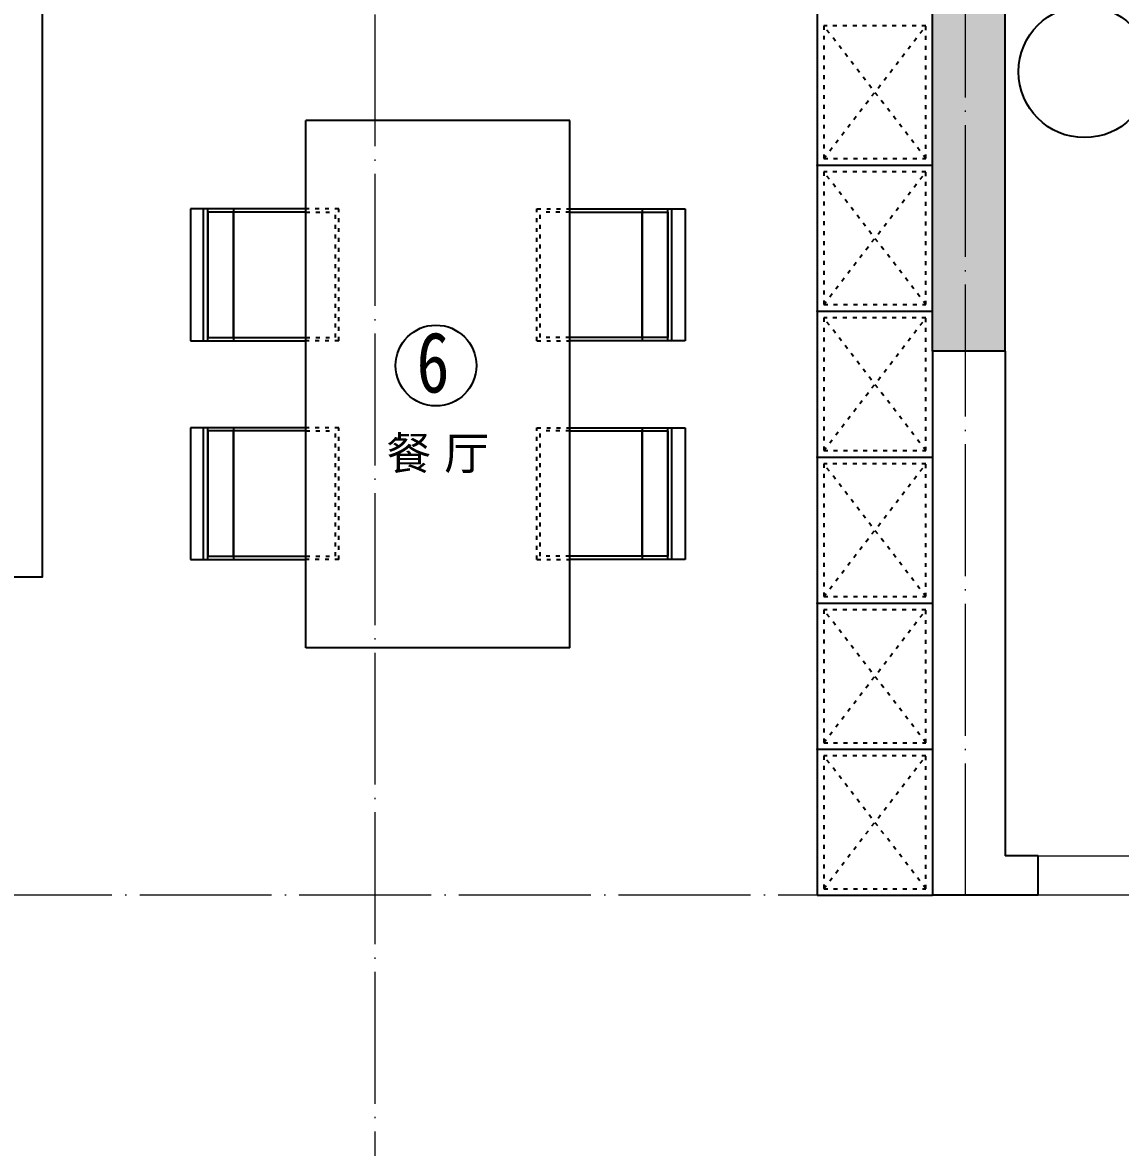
# Model space of a CAD drawing. Header units: inches. Extents: x -50945 to 250244, y -404780 to 18493.
# Drawn here: x 44371 to 47700, y -325895 to -322483 of the extents above; entities that cross this region are included whole.
import ezdxf

# ---------------------------------------------------------------- set-up
doc = ezdxf.new("R2010")
doc.units = ezdxf.units.IN
doc.header["$MEASUREMENT"] = 0
doc.linetypes.add('ACAD_ISO03W100', pattern=[30, 12, -18])
doc.linetypes.add('DOTE', pattern=[2.42, 2, -0.2, 0.02, -0.2])
for name, color, linetype in [('D-ARCHI', 250, 'Continuous'), ('EVH 立面填充', 8, 'Continuous'), ('IBS-182-原建筑非承重墙', 150, 'Continuous'), ('IBS-200-原建筑承重墙柱', 200, 'Continuous'), ('IDS-040-固定高家具', 40, 'Continuous'), ('IFF-51-活动家具', 51, 'Continuous'), ('房间编号', 50, 'Continuous')]:
    doc.layers.add(name, color=color, linetype=linetype)
doc.layers.add('门', color=65, linetype='Continuous', lineweight=13)
doc.styles.add('ARI', font='', dxfattribs={"width": 0.8, "height": 200})
doc.styles.add('MtXpl_Arial_Unicode_', font='Arial Unicode.ttf')
doc.styles.get('ARI').set_extended_font_data('SimSun')

msp = doc.modelspace()

# ---------------------------------------------------------------- hatches: boundary and pattern name
at = {"layer": 'EVH 立面填充'}
h = msp.add_hatch(color=256, dxfattribs=at)
h.dxf.hatch_style = 1
h.paths.add_polyline_path([(47130.5, -322030.4), (47130.5, -323480.4), (47350.5, -323480.4), (47350.5, -321790.4), (46920.5, -321790.4), (46920.5, -322030.4)])

# ---------------------------------------------------------------- linework, layer by layer
for p in [(46780.5, -322916.11), (46780.5, -323358.97), (46780.5, -323801.83), (46780.5, -324244.69), (46780.5, -324687.54)]:
    msp.add_point(p)
at = {"layer": 'D-ARCHI', "color": 251, "linetype": 'DOTE', "lineweight": 5, "ltscale": 200}
for p, q in [((45440.2, -332538.73), (45440.2, -317590.16)), ((47230.5, -325130.4), (47230.5, -317590.16)), ((52870.5, -325130.4), (32543.24, -325130.4))]:
    msp.add_line(p, q, dxfattribs=at)
at = {"layer": 'IBS-182-原建筑非承重墙'}
for p, q in [((47130.5, -323480.4), (47130.5, -325130.4)), ((47350.5, -323480.4), (47350.5, -325010.4)), ((47450.5, -325010.4), (47350.5, -325010.4)), ((47450.5, -325130.4), (47450.5, -325010.4)), ((47450.5, -325130.4), (47130.5, -325130.4))]:
    msp.add_line(p, q, dxfattribs=at)
at = {"layer": 'IBS-200-原建筑承重墙柱', "ltscale": 0.02}
for p, q in [((47350.5, -323480.4), (47350.5, -321790.4)), ((47130.5, -323480.4), (47130.5, -322030.4)), ((47350.5, -323480.4), (47130.5, -323480.4))]:
    msp.add_line(p, q, dxfattribs=at)
at = {"layer": 'IDS-040-固定高家具'}
for p, q in [((46780.5, -322030.4), (46780.5, -325130.4)), ((46780.5, -322916.11), (47130.5, -322916.11)), ((46780.5, -323358.97), (47130.5, -323358.97)), ((46780.5, -323801.83), (47130.5, -323801.83)), ((46780.5, -324244.69), (47130.5, -324244.69)), ((46780.5, -324687.54), (47130.5, -324687.54)), ((46780.5, -325130.4), (47130.5, -325130.4))]:
    msp.add_line(p, q, dxfattribs=at)
at = {"layer": 'IDS-040-固定高家具', "linetype": 'ACAD_ISO03W100'}
for p, q in [((46800.5, -322896.11), (47110.5, -322493.26)), ((47110.5, -322896.11), (46800.5, -322493.26)), ((46800.5, -323338.97), (47110.5, -322936.11)), ((47110.5, -323338.97), (46800.5, -322936.11)), ((46800.5, -323781.83), (47110.5, -323378.97)), ((47110.5, -323781.83), (46800.5, -323378.97)), ((46800.5, -324224.69), (47110.5, -323821.83)), ((47110.5, -324224.69), (46800.5, -323821.83)), ((46800.5, -324667.54), (47110.5, -324264.69)), ((47110.5, -324667.54), (46800.5, -324264.69)), ((46800.5, -325110.4), (47110.5, -324707.54)), ((47110.5, -325110.4), (46800.5, -324707.54))]:
    msp.add_line(p, q, dxfattribs=at)
for points in [[(46800.5, -322896.11), (47110.5, -322896.11), (47110.5, -322493.26), (46800.5, -322493.26)], [(46800.5, -323338.97), (47110.5, -323338.97), (47110.5, -322936.11), (46800.5, -322936.11)], [(46800.5, -323781.83), (47110.5, -323781.83), (47110.5, -323378.97), (46800.5, -323378.97)], [(46800.5, -324224.69), (47110.5, -324224.69), (47110.5, -323821.83), (46800.5, -323821.83)], [(46800.5, -324667.54), (47110.5, -324667.54), (47110.5, -324264.69), (46800.5, -324264.69)], [(46800.5, -325110.4), (47110.5, -325110.4), (47110.5, -324707.54), (46800.5, -324707.54)]]:
    msp.add_lwpolyline(points, close=True, dxfattribs=at)
at = {"layer": 'IDS-040-固定高家具'}
msp.add_circle((47591.35, -322632.48), 200, dxfattribs=at)
at = {"layer": 'IFF-51-活动家具'}
for p, q in [((46030.5, -322780.4, 0), (45230.49, -322780.4, 0)), ((45230.5, -324380.4, 0), (45230.49, -322780.4)), ((46030.5, -324380.4), (46030.5, -322780.4)), ((45230.5, -323048.62, 0), (44880.5, -323048.62, 0)), ((44880.5, -323048.62, 0), (44880.5, -323448.62, 0)), ((44920.5, -323048.62, 0), (44880.5, -323048.62, 0)), ((44920.5, -323448.62, 0), (44920.5, -323048.62, 0)), ((44933.26, -323448.62, 0), (44933.26, -323048.62, 0)), ((44933.26, -323058.62, 0), (44933.26, -323438.62, 0)), ((45010.5, -323058.62, 0), (44933.26, -323058.62, 0)), ((45010.5, -323048.62, 0), (45010.5, -323448.62, 0)), ((45010.5, -323058.62, 0), (45010.5, -323438.62, 0)), ((45230.5, -323058.62, 0), (45010.5, -323058.62, 0)), ((45010.5, -323438.62, 0), (45010.5, -323058.62, 0)), ((46030.5, -323048.62, 0), (46380.5, -323048.62, 0)), ((46030.5, -323058.62, 0), (46250.5, -323058.62, 0)), ((46250.5, -323048.62, 0), (46250.5, -323448.62, 0)), ((46250.5, -323058.62, 0), (46250.5, -323438.62, 0)), ((46250.5, -323438.62, 0), (46250.5, -323058.62, 0)), ((46250.5, -323058.62, 0), (46327.73, -323058.62, 0)), ((46327.73, -323448.62, 0), (46327.73, -323048.62, 0)), ((46327.73, -323058.62, 0), (46327.73, -323438.62, 0)), ((46340.5, -323448.62, 0), (46340.5, -323048.62, 0)), ((46340.5, -323048.62, 0), (46380.5, -323048.62, 0)), ((46380.5, -323048.62, 0), (46380.5, -323448.62, 0)), ((44880.5, -323448.62, 0), (45230.5, -323448.62, 0)), ((44880.5, -323448.62, 0), (44920.5, -323448.62, 0)), ((44933.26, -323438.62, 0), (45010.5, -323438.62, 0)), ((45010.5, -323438.62, 0), (45230.49, -323438.62, 0)), ((46250.5, -323438.62, 0), (46030.5, -323438.62, 0)), ((46380.5, -323448.62, 0), (46030.5, -323448.62, 0)), ((46327.73, -323438.62, 0), (46250.5, -323438.62, 0)), ((46380.5, -323448.62, 0), (46340.5, -323448.62, 0)), ((45230.5, -323712.23, 0), (44880.5, -323712.23, 0)), ((44880.5, -323712.23, 0), (44880.5, -324112.23, 0)), ((44920.5, -323712.23, 0), (44880.5, -323712.23, 0)), ((44920.5, -324112.23, 0), (44920.5, -323712.23, 0)), ((44933.26, -324112.23, 0), (44933.26, -323712.23, 0)), ((44933.26, -323722.23, 0), (44933.26, -324102.23, 0)), ((45010.5, -323722.23, 0), (44933.26, -323722.23, 0)), ((45010.5, -323712.23, 0), (45010.5, -324112.23, 0)), ((45010.5, -323722.23, 0), (45010.5, -324102.23, 0)), ((45230.5, -323722.23, 0), (45010.5, -323722.23, 0)), ((45010.5, -324102.23, 0), (45010.5, -323722.23, 0)), ((46030.5, -323712.23, 0), (46380.5, -323712.23, 0)), ((46030.5, -323722.23, 0), (46250.5, -323722.23, 0)), ((46250.5, -323712.23, 0), (46250.5, -324112.23, 0)), ((46250.5, -323722.23, 0), (46250.5, -324102.23, 0)), ((46250.5, -324102.23, 0), (46250.5, -323722.23, 0)), ((46250.5, -323722.23, 0), (46327.73, -323722.23, 0)), ((46327.73, -324112.23, 0), (46327.73, -323712.23, 0)), ((46327.73, -323722.23, 0), (46327.73, -324102.23, 0)), ((46340.5, -324112.23, 0), (46340.5, -323712.23, 0)), ((46340.5, -323712.23, 0), (46380.5, -323712.23, 0)), ((46380.5, -323712.23, 0), (46380.5, -324112.23, 0)), ((44880.5, -324112.23, 0), (45230.5, -324112.23, 0)), ((44880.5, -324112.23, 0), (44920.5, -324112.23, 0)), ((44933.26, -324102.23, 0), (45010.5, -324102.23, 0)), ((45010.5, -324102.23, 0), (45230.49, -324102.23, 0)), ((46250.5, -324102.23, 0), (46030.5, -324102.23, 0)), ((46380.5, -324112.23, 0), (46030.5, -324112.23, 0)), ((46327.73, -324102.23, 0), (46250.5, -324102.23, 0)), ((46380.5, -324112.23, 0), (46340.5, -324112.23, 0)), ((46030.5, -324380.4, 0), (45230.5, -324380.4, 0))]:
    msp.add_line(p, q, dxfattribs=at)
at = {"layer": 'IFF-51-活动家具', "linetype": 'ACAD_ISO03W100'}
for p, q in [((45230.49, -323058.62, 0), (45320.5, -323058.62, 0)), ((45330.5, -323048.62, 0), (45230.5, -323048.62, 0)), ((45320.5, -323438.62, 0), (45320.5, -323058.62, 0)), ((45330.5, -323448.62, 0), (45330.5, -323048.62, 0)), ((45930.5, -323448.62, 0), (45930.5, -323048.62, 0)), ((45930.5, -323048.62, 0), (46030.5, -323048.62, 0)), ((45940.5, -323438.62, 0), (45940.5, -323058.62, 0)), ((46030.5, -323058.62, 0), (45940.5, -323058.62, 0)), ((45230.49, -323438.62, 0), (45320.5, -323438.62, 0)), ((45330.5, -323448.62, 0), (45230.5, -323448.62, 0)), ((45930.5, -323448.62, 0), (46030.5, -323448.62, 0)), ((46030.5, -323438.62, 0), (45940.5, -323438.62, 0)), ((45230.49, -323722.23, 0), (45320.5, -323722.23, 0)), ((45330.5, -323712.23, 0), (45230.5, -323712.23, 0)), ((45320.5, -324102.23, 0), (45320.5, -323722.23, 0)), ((45330.5, -324112.23, 0), (45330.5, -323712.23, 0)), ((45930.5, -324112.23, 0), (45930.5, -323712.23, 0)), ((45930.5, -323712.23, 0), (46030.5, -323712.23, 0)), ((45940.5, -324102.23, 0), (45940.5, -323722.23, 0)), ((46030.5, -323722.23, 0), (45940.5, -323722.23, 0)), ((45230.49, -324102.23, 0), (45320.5, -324102.23, 0)), ((45330.5, -324112.23, 0), (45230.5, -324112.23, 0)), ((45930.5, -324112.23, 0), (46030.5, -324112.23, 0)), ((46030.5, -324102.23, 0), (45940.5, -324102.23, 0))]:
    msp.add_line(p, q, dxfattribs=at)
at = {"layer": 'IFF-51-活动家具', "elevation": 0}
msp.add_lwpolyline([(44330.5, -322365.67), (44430.5, -322365.67), (44430.5, -324165.67), (44330.5, -324165.67)], dxfattribs=at)
at = {"layer": '房间编号'}
msp.add_circle((45624.9, -323523.71), 122.5, dxfattribs=at)
at = {"layer": '门', "color": 8, "lineweight": 5}
msp.add_lwpolyline([(47450.5, -325010.4), (48330.5, -325010.4), (48330.5, -325130.4), (47450.5, -325130.4)], close=True, dxfattribs=at)

# ---------------------------------------------------------------- texts
at = {"layer": '房间编号', "color": 8, "style": 'MtXpl_Arial_Unicode_'}
msp.add_text('餐 厅', height=100, dxfattribs=at).set_placement((45474.29, -323839.47))
at = {"layer": '房间编号', "insert": (45665.83, -323421.83), "char_height": 183.75, "width": 2606.4647, "attachment_point": 3, "style": 'ARI'}
msp.add_mtext('6', dxfattribs=at)

doc.saveas('drawing.dxf')
